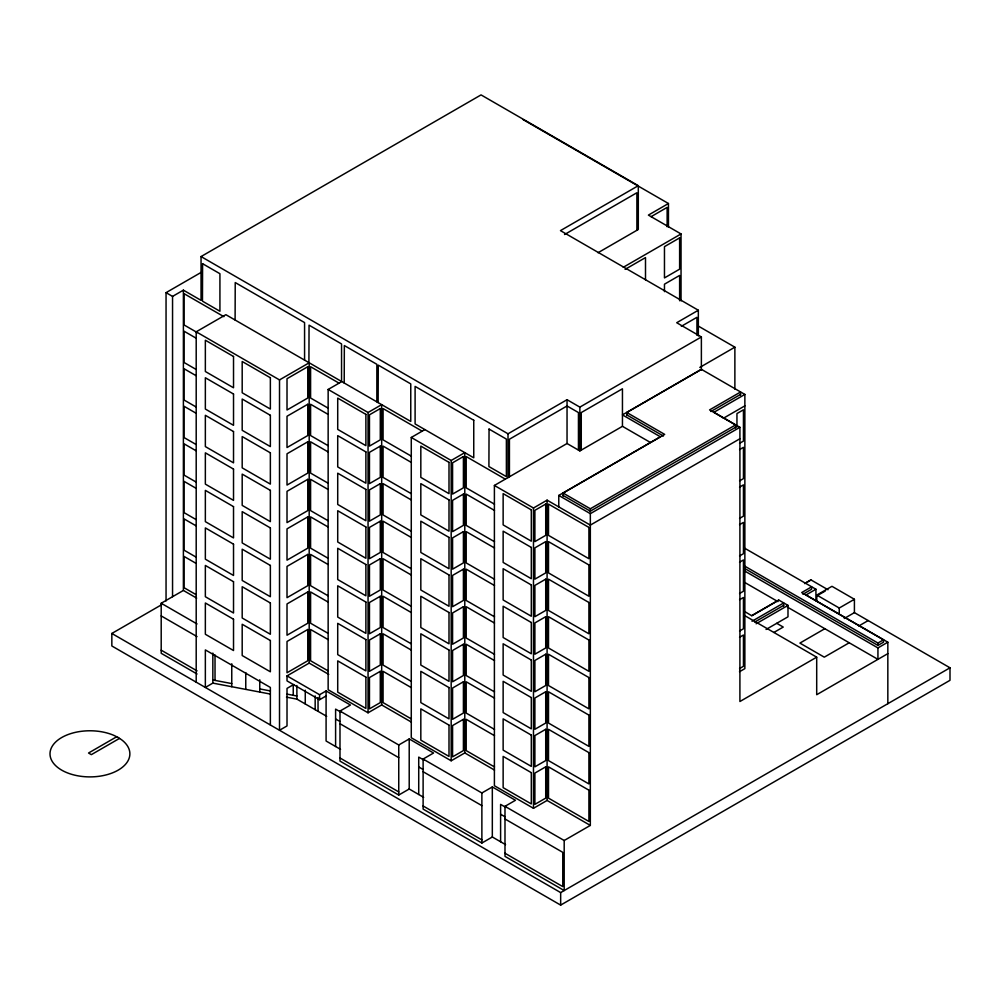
<?xml version="1.0" encoding="UTF-8"?>
<svg xmlns="http://www.w3.org/2000/svg" width="1000" height="1000" viewBox="0 0 1000 1000"><rect width="100%" height="100%" fill="white"/><g stroke="black" fill="none" stroke-linecap="round" stroke-linejoin="round"><path stroke-width="1.5" d="M235.1 320.012L235.225 282.55L304.575 322.587L304.575 360.125M308.913 362.625L309.05 325.163L341.55 343.938L341.55 381.475L225.875 314.688L196.2 331.812L196.2 682.163M344.212 383.013L344.338 345.55L376.85 364.312L376.85 401.85M378.125 402.587L378.263 365.125L410.763 383.9L410.763 421.438L341.775 381.6L328.15 389.462L328.15 689.762L368.05 712.8L381.675 704.938L411.388 722.087M166.05 600.95L166.05 292.65L172.55 296.4L183.388 290.15L201.05 300.35L201.05 256.562L481.05 94.9L638.3 185.688L638.3 229.475L598.038 252.725M166.05 292.65L201.225 272.35M196.2 331.812L279.513 379.913L309.188 362.788L309.188 663.088L287.013 675.888L287.013 680.888L319.6 699.712L326.087 695.962M638.3 185.688L560.45 230.625L698.337 310.238L698.337 335.913M564.538 234.525L636.888 192.75L636.888 230.287M668.45 226.863L668.45 203.512L648.388 215.1L681.038 233.95L681.038 300.85M651.137 216.637L667.138 207.4L667.138 226.762M328.15 389.462L368.05 412.5L381.675 404.637L381.675 704.938M623.263 267.3L681.038 233.95M625.1 269.375L645.5 257.587L645.5 279.938M494.513 770.075L464.787 752.925L451.175 760.788L411.275 737.75L411.275 437.463L424.9 429.588M197.05 674L161.2 653.3L161.2 603.25L183.388 590.45L196.663 598.112M844.3 618.462L854.412 612.625L950 667.8L950 680.312L560.662 905.1L111.838 645.975L111.838 633.462L161.863 604.575M698.337 310.238L676.712 322.725L701.375 336.962L701.375 370.25M681.325 326.312L696.938 317.312L696.938 335.325M411.275 437.463L451.175 460.487L464.787 452.625L464.787 752.925M201.05 256.562L508.013 433.787L567.038 399.712L579.862 407.125L701.375 336.962M887.837 653.637L816.7 694.712L816.7 657.175L739.912 701.513L739.912 427.312L590.337 513.663L590.325 825.413L547.087 800.45L533.475 808.312L494.4 785.738L494.4 485.45L567.038 443.512L579.862 450.913L622.45 426.325L649.912 442.188M699.825 367.413L734.875 347.175L734.875 389.162M739.475 671.737L744.862 668.625L744.862 394.425L701.375 369.312L622.45 414.888L660.375 436.788L558.775 495.438L558.775 506.887M626.775 415.575L626.775 412.5L701.375 369.438M116.675 736.762L88.525 753.025L91.35 754.65L119.5 738.4M270.15 694.025L212.838 683.112L205.35 687.45L205.35 649.912L270.363 687.45L270.363 724.987M494.4 485.45L533.475 508.013L547.087 500.15L590.337 525.112L739.912 438.75M563.1 496.125L563.1 493.062L664.7 434.4L626.775 412.5M710.913 411.512L740.525 394.425M744.862 394.425L713.913 412.3L739.912 427.312M723.325 418.3L744.862 405.863M563.1 493.062L590.337 508.775L735.575 424.925L735.575 428M735.575 427.312L590.337 511.163L563.1 495.438M293.712 684.525L287.013 688.4L287.013 725.938L279.513 730.263L279.513 379.913M739.55 443.338L743.45 441.087L743.45 409.8L736.95 413.562L736.95 426.962M739.55 449.6L743.45 447.337L743.45 478.625L739.55 480.875M287.013 675.888L319.6 694.7L326.087 690.962L350.45 705.025L339.988 711.062L339.988 761.112L398.75 795.037L409.212 789L423.675 797.35M739.55 487.137L743.45 484.875L743.45 516.163L739.55 518.413M739.55 524.663L743.45 522.413L743.45 553.7L739.55 555.95M339.988 711.062L398.75 744.987L409.212 738.95L433.562 753.012L423.113 759.05L423.113 809.1L481.875 843.025L492.325 836.988L505.562 844.625M739.55 562.2L743.45 559.95L743.45 591.237L739.55 593.488M739.55 599.738L743.45 597.487L743.45 628.775L739.55 631.025M804.6 583.525L810.913 579.875L828.012 589.75M804.9 583.475L810.913 580M751.762 615.638L778.763 600.05L787.987 605.375L787.987 616.812L766.062 629.462M778.763 600.163L751.762 615.763L745.163 611.825M752.013 621.25L783.65 602.987L783.65 606.062M754.65 622.112L783.65 605.375M802.925 594.25L811.6 589.237L811.6 586.85L801.688 592.575L883.512 639.812L883.512 642.2L877.938 645.413L744.3 568.263M756.112 623.775L787.987 605.375M815.925 600.675L815.925 589.237L806.025 594.963L887.837 642.2L887.837 703.688M739.55 637.275L743.45 635.025L743.45 666.312L739.55 668.562M816.787 600.788L816.787 595.062L831.963 586.312L854.412 599.275L854.412 612.625M816.787 595.9L825.225 591.038M423.113 759.05L481.875 792.975L492.325 786.938L515.45 800.288L504.988 806.325L504.988 856.375L564.188 890.55L564.188 840.5L504.988 806.325M773.9 632.45L783.238 627.062L776.737 623.312M816.787 595.062L839.25 608.025L854.412 599.275M824.837 628.7L799.912 643.088L824.287 657.163L849.212 642.775M858.8 625.975L868.175 620.562M744.3 565.887L877.938 643.037L883.512 639.812M744.112 570.662L877.938 647.925L887.837 642.2M564.188 840.5L590.325 825.413M111.838 633.462L560.662 892.588L950 667.8M212.838 679.987L231.762 683.587M259.762 688.925L270.413 690.95M287.15 694.137L296.875 695.987M286.475 697.138L296.875 699.112L326.7 716.338M523.075 119.588L668.45 203.512M697.9 325.838L734.875 347.175M735.575 424.925L709.575 409.913L740.525 392.038L740.525 395.112M626.775 414.888L663.4 436.025M744.562 548.162L815.925 589.237M744.112 582.1L777.913 601.613M787.375 607.075L877.938 659.362L877.938 647.925M558.775 495.438L590.337 513.663M744.262 615.363L816.7 657.175M223.888 316.663L184.037 293.663L184.037 324.938L197.325 332.612M338.762 382.987L310.587 366.725L310.587 398.013L328.038 408.075M422.137 431.125L383.075 408.575L383.075 439.862L411.362 456.188M505.262 479.113L466.2 456.562L466.2 487.85L494.487 504.175M195.987 338.1L184.037 331.2L184.037 362.475L195.987 369.375M328.038 414.338L310.587 404.263L310.587 435.55L328.038 445.613M411.362 462.45L383.075 446.112L383.075 477.4L411.362 493.725M494.487 510.438L466.2 494.1L466.2 525.388L494.487 541.712M195.987 375.637L184.037 368.738L184.037 400.012L195.987 406.912M328.038 451.875L310.587 441.8L310.587 473.088L328.038 483.15M411.362 499.988L383.075 483.65L383.075 514.938L411.362 531.263M494.487 547.975L466.2 531.638L466.2 562.925L494.487 579.25M195.987 413.175L184.037 406.275L184.037 437.55L195.987 444.45M328.038 489.412L310.587 479.338L310.587 510.613L328.038 520.688M411.362 537.525L383.075 521.188L383.075 552.475L411.362 568.8M494.487 585.513L466.2 569.175L466.2 600.462L494.487 616.788M195.987 450.712L184.037 443.812L184.037 475.087L195.987 481.987M328.038 526.95L310.587 516.875L310.587 548.15L328.038 558.225M411.362 575.062L383.075 558.725L383.075 590.013L411.362 606.337M494.487 623.05L466.2 606.712L466.2 638L494.487 654.325M195.987 488.25L184.037 481.35L184.037 512.625L195.987 519.525M328.038 564.475L310.587 554.412L310.587 585.688L328.038 595.763M411.362 612.587L383.075 596.263L383.075 627.55L411.362 643.875M494.487 660.588L466.2 644.25L466.2 675.537L494.487 691.862M195.987 525.788L184.037 518.888L184.037 550.163L195.987 557.062M328.038 602.013L310.587 591.95L310.587 623.225L328.038 633.3M411.362 650.125L383.075 633.8L383.075 665.075L411.362 681.413M494.487 698.125L466.2 681.787L466.2 713.075L494.487 729.4M195.987 563.325L184.037 556.425L184.037 587.7L195.987 594.6M328.038 639.55L310.587 629.487L310.587 660.763L328.038 670.837M411.362 687.663L383.075 671.338L383.075 702.613L411.362 718.95M494.487 735.662L466.2 719.325L466.2 750.612L494.487 766.938M309.188 663.088L328.738 674.375M161.2 603.25L197.05 623.95M341 712.225L335.6 709.112L335.6 746.5M424.125 760.212L418.725 757.1L418.725 794.488M506 807.487L500.6 804.375L500.6 841.762M161.2 615.913L197.05 636.613M335.6 718.975L339.938 721.475M418.725 766.963L423.062 769.463M500.6 814.237L504.938 816.737M339.988 723.725L398.75 757.65M423.113 771.712L481.875 805.638M504.988 818.988L562.775 852.35L562.775 886.6L504.988 853.238M340.55 749.362L326.087 741.012L326.087 690.962M161.2 650.175L197.05 670.875M339.988 757.975L398.75 791.9M423.113 805.975L481.875 839.9M877.938 643.037L877.938 645.413M839.25 608.025L839.25 613.962M679.625 300.75L679.625 275.425L664.463 284.188L664.463 291.625M622.45 426.325L622.45 388.787L581.263 412.562L581.263 450.1M590.337 508.775L590.337 511.85M579.862 407.125L579.862 450.913M578.45 450.1L578.45 412.562L567.038 405.975L509.425 439.225L509.425 476.763M567.038 399.712L567.038 443.512M560.662 892.588L560.662 905.1M547.087 500.15L547.087 800.45M533.475 508.013L533.475 808.312M508.013 433.787L508.013 477.575M492.325 786.938L492.325 836.988M481.875 792.975L481.875 843.025M451.175 460.487L451.175 760.788M409.212 738.95L409.212 789M398.75 744.987L398.75 795.037M368.05 412.5L368.05 712.8M319.6 694.7L319.6 699.712M318.038 697.575L318.038 711.338M315.163 695.913L315.163 709.675M305.262 690.188L305.262 703.95M296.875 685.512L296.875 699.112M293.238 684.825L293.238 695.288M259.762 679.775L259.762 692.05M245.763 672.562L245.763 689.388M231.762 663.763L231.762 686.712M215.025 654.975L215.025 680.4M212.838 653.062L212.838 683.112M183.388 290.15L183.388 590.45M172.55 296.4L172.55 596.7M202.587 263.7L202.463 301.163L219.925 311.25L219.925 273.712L202.587 263.7M489.05 429.087L488.913 466.55L506.388 476.637L506.388 439.1L489.05 429.087M307.775 366.725L287.013 378.713L287.013 410L307.775 398.013L307.775 366.725M307.775 404.263L287.013 416.25L287.013 447.537L307.775 435.55L307.775 404.263M307.775 441.8L287.013 453.787L287.013 485.075L307.775 473.088L307.775 441.8M380.288 408.562L369.462 414.812L369.462 446.1L380.288 439.837L380.288 408.562M679.625 237.887L664.463 246.65L664.463 277.925L679.625 269.163L679.625 237.887M307.775 479.338L287.013 491.325L287.013 522.612L307.775 510.613L307.775 479.338M380.288 446.1L369.462 452.35L369.462 483.638L380.288 477.375L380.288 446.1M307.775 516.875L287.013 528.862L287.013 560.15L307.775 548.15L307.775 516.875M380.288 483.638L369.462 489.888L369.462 521.175L380.288 514.913L380.288 483.638M463.413 456.55L452.575 462.8L452.575 494.087L463.413 487.825L463.413 456.55M307.775 554.412L287.013 566.4L287.013 597.688L307.775 585.688L307.775 554.412M380.288 521.175L369.462 527.425L369.462 558.713L380.288 552.45L380.288 521.175M463.413 494.087L452.575 500.337L452.575 531.625L463.413 525.363L463.413 494.087M307.775 591.95L287.013 603.938L287.013 635.225L307.775 623.225L307.775 591.95M380.288 558.713L369.462 564.963L369.462 596.25L380.288 589.987L380.288 558.713M463.413 531.625L452.575 537.875L452.575 569.163L463.413 562.9L463.413 531.625M307.775 629.487L287.013 641.475L287.013 672.763L307.775 660.763L307.775 629.487M380.288 596.25L369.462 602.5L369.462 633.787L380.288 627.525L380.288 596.25M545.725 504.075L534.888 510.325L534.888 541.613L545.725 535.35L545.725 504.075M463.413 569.163L452.575 575.413L452.575 606.7L463.413 600.438L463.413 569.163M380.288 633.787L369.462 640.037L369.462 671.325L380.288 665.062L380.288 633.787M545.725 541.613L534.888 547.863L534.888 579.15L545.725 572.888L545.725 541.613M463.413 606.7L452.575 612.95L452.575 644.237L463.413 637.975L463.413 606.7M380.288 671.325L369.462 677.575L369.462 708.863L380.288 702.6L380.288 671.325M545.725 579.15L534.888 585.4L534.888 616.688L545.725 610.425L545.725 579.15M463.413 644.237L452.575 650.487L452.575 681.775L463.413 675.512L463.413 644.237M545.725 616.688L534.888 622.938L534.888 654.212L545.725 647.962L545.725 616.688M463.413 681.775L452.575 688.025L452.575 719.312L463.413 713.05L463.413 681.775M545.725 654.212L534.888 660.475L534.888 691.75L545.725 685.5L545.725 654.212M463.413 719.312L452.575 725.562L452.575 756.85L463.413 750.588L463.413 719.312M545.725 691.75L534.888 698.012L534.888 729.287L545.725 723.037L545.725 691.75M545.725 729.287L534.888 735.55L534.888 766.825L545.725 760.575L545.725 729.287M545.725 766.825L534.888 773.088L534.888 804.362L545.725 798.112L545.725 766.825M118.175 737.525L114.25 735.537A39.938 23.062 0 0 0 50.95 748.85A39.938 23.062 0 0 0 98.588 776.35A39.938 23.062 0 0 0 121.625 739.8L118.175 737.525M473.75 420.262L415.1 386.4L415.1 423.938L473.75 457.8L473.75 420.262M588.913 527.425L548.5 504.1L548.5 535.375L588.913 558.713L588.913 527.425M365.887 414.375L337.713 398.113L337.713 429.4L365.887 445.662L365.887 414.375M449 462.362L420.825 446.1L420.825 477.388L449 493.65L449 462.362M531.312 509.888L503.137 493.625L503.137 524.9L531.312 541.175L531.312 509.888M233.525 356.488L205.35 340.225L205.35 371.512L233.525 387.775L233.525 356.488M270.363 377.762L242.188 361.5L242.188 392.775L270.363 409.05L270.363 377.762M588.913 564.963L548.5 541.638L548.5 572.913L588.913 596.25L588.913 564.963M365.887 451.912L337.713 435.65L337.713 466.925L365.887 483.2L365.887 451.912M449 499.9L420.825 483.638L420.825 514.925L449 531.188L449 499.9M531.312 547.425L503.137 531.163L503.137 562.438L531.312 578.713L531.312 547.425M233.525 394.025L205.35 377.762L205.35 409.05L233.525 425.312L233.525 394.025M270.363 415.3L242.188 399.038L242.188 430.312L270.363 446.587L270.363 415.3M588.913 602.5L548.5 579.175L548.5 610.45L588.913 633.787L588.913 602.5M365.887 489.45L337.713 473.188L337.713 504.462L365.887 520.737L365.887 489.45M449 537.438L420.825 521.175L420.825 552.463L449 568.725L449 537.438M531.312 584.963L503.137 568.7L503.137 599.975L531.312 616.237L531.312 584.963M233.525 431.562L205.35 415.3L205.35 446.587L233.525 462.85L233.525 431.562M270.363 452.837L242.188 436.575L242.188 467.85L270.363 484.113L270.363 452.837M588.913 640.037L548.5 616.712L548.5 647.987L588.913 671.325L588.913 640.037M365.887 526.987L337.713 510.725L337.713 542L365.887 558.275L365.887 526.987M449 574.975L420.825 558.713L420.825 590L449 606.263L449 574.975M531.312 622.5L503.137 606.237L503.137 637.513L531.312 653.775L531.312 622.5M233.525 469.1L205.35 452.837L205.35 484.125L233.525 500.387L233.525 469.1M270.363 490.375L242.188 474.113L242.188 505.387L270.363 521.65L270.363 490.375M588.913 677.575L548.5 654.25L548.5 685.525L588.913 708.85L588.913 677.575M365.887 564.525L337.713 548.263L337.713 579.538L365.887 595.812L365.887 564.525M449 612.513L420.825 596.25L420.825 627.537L449 643.8L449 612.513M531.312 660.037L503.137 643.775L503.137 675.05L531.312 691.312L531.312 660.037M233.525 506.637L205.35 490.375L205.35 521.65L233.525 537.925L233.525 506.637M270.363 527.913L242.188 511.65L242.188 542.925L270.363 559.188L270.363 527.913M588.913 715.113L548.5 691.787L548.5 723.062L588.913 746.388L588.913 715.113M365.887 602.062L337.713 585.8L337.713 617.075L365.887 633.35L365.887 602.062M449 650.05L420.825 633.787L420.825 665.062L449 681.338L449 650.05M531.312 697.575L503.137 681.312L503.137 712.588L531.312 728.85L531.312 697.575M233.525 544.175L205.35 527.913L205.35 559.188L233.525 575.462L233.525 544.175M270.363 565.45L242.188 549.188L242.188 580.462L270.363 596.725L270.363 565.45M588.913 752.65L548.5 729.325L548.5 760.6L588.913 783.925L588.913 752.65M365.887 639.6L337.713 623.337L337.713 654.613L365.887 670.888L365.887 639.6M449 687.588L420.825 671.325L420.825 702.6L449 718.875L449 687.588M531.312 735.113L503.137 718.85L503.137 750.125L531.312 766.388L531.312 735.113M233.525 581.712L205.35 565.45L205.35 596.725L233.525 613L233.525 581.712M270.363 602.987L242.188 586.725L242.188 618L270.363 634.263L270.363 602.987M588.913 790.188L548.5 766.862L548.5 798.138L588.913 821.462L588.913 790.188M365.887 677.138L337.713 660.875L337.713 692.15L365.887 708.425L365.887 677.138M449 725.125L420.825 708.863L420.825 740.138L449 756.413L449 725.125M531.312 772.65L503.137 756.388L503.137 787.663L531.312 803.925L531.312 772.65M233.525 619.25L205.35 602.987L205.35 634.263L233.525 650.537L233.525 619.25M270.363 640.525L242.188 624.263L242.188 655.537L270.363 671.8L270.363 640.525"/></g></svg>
